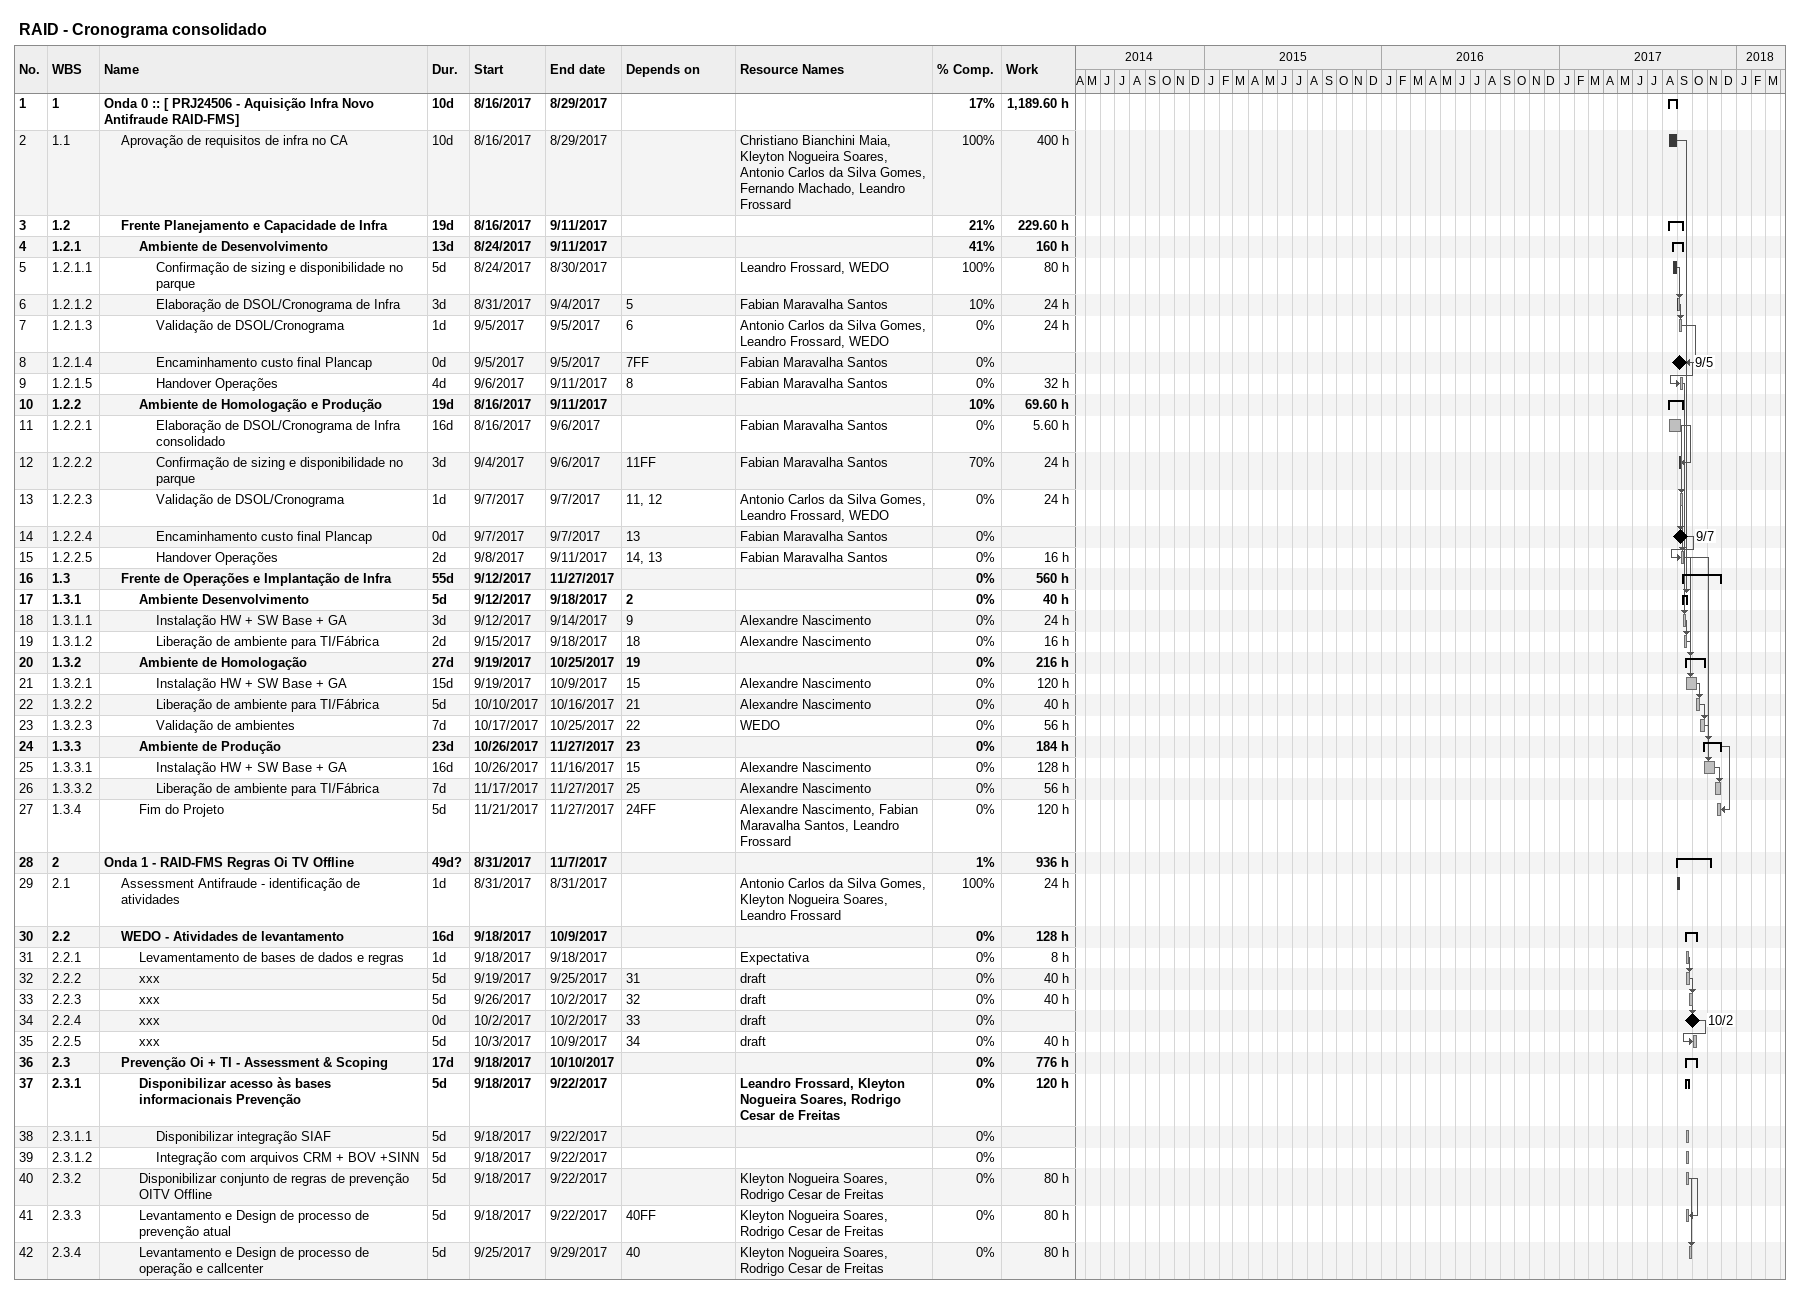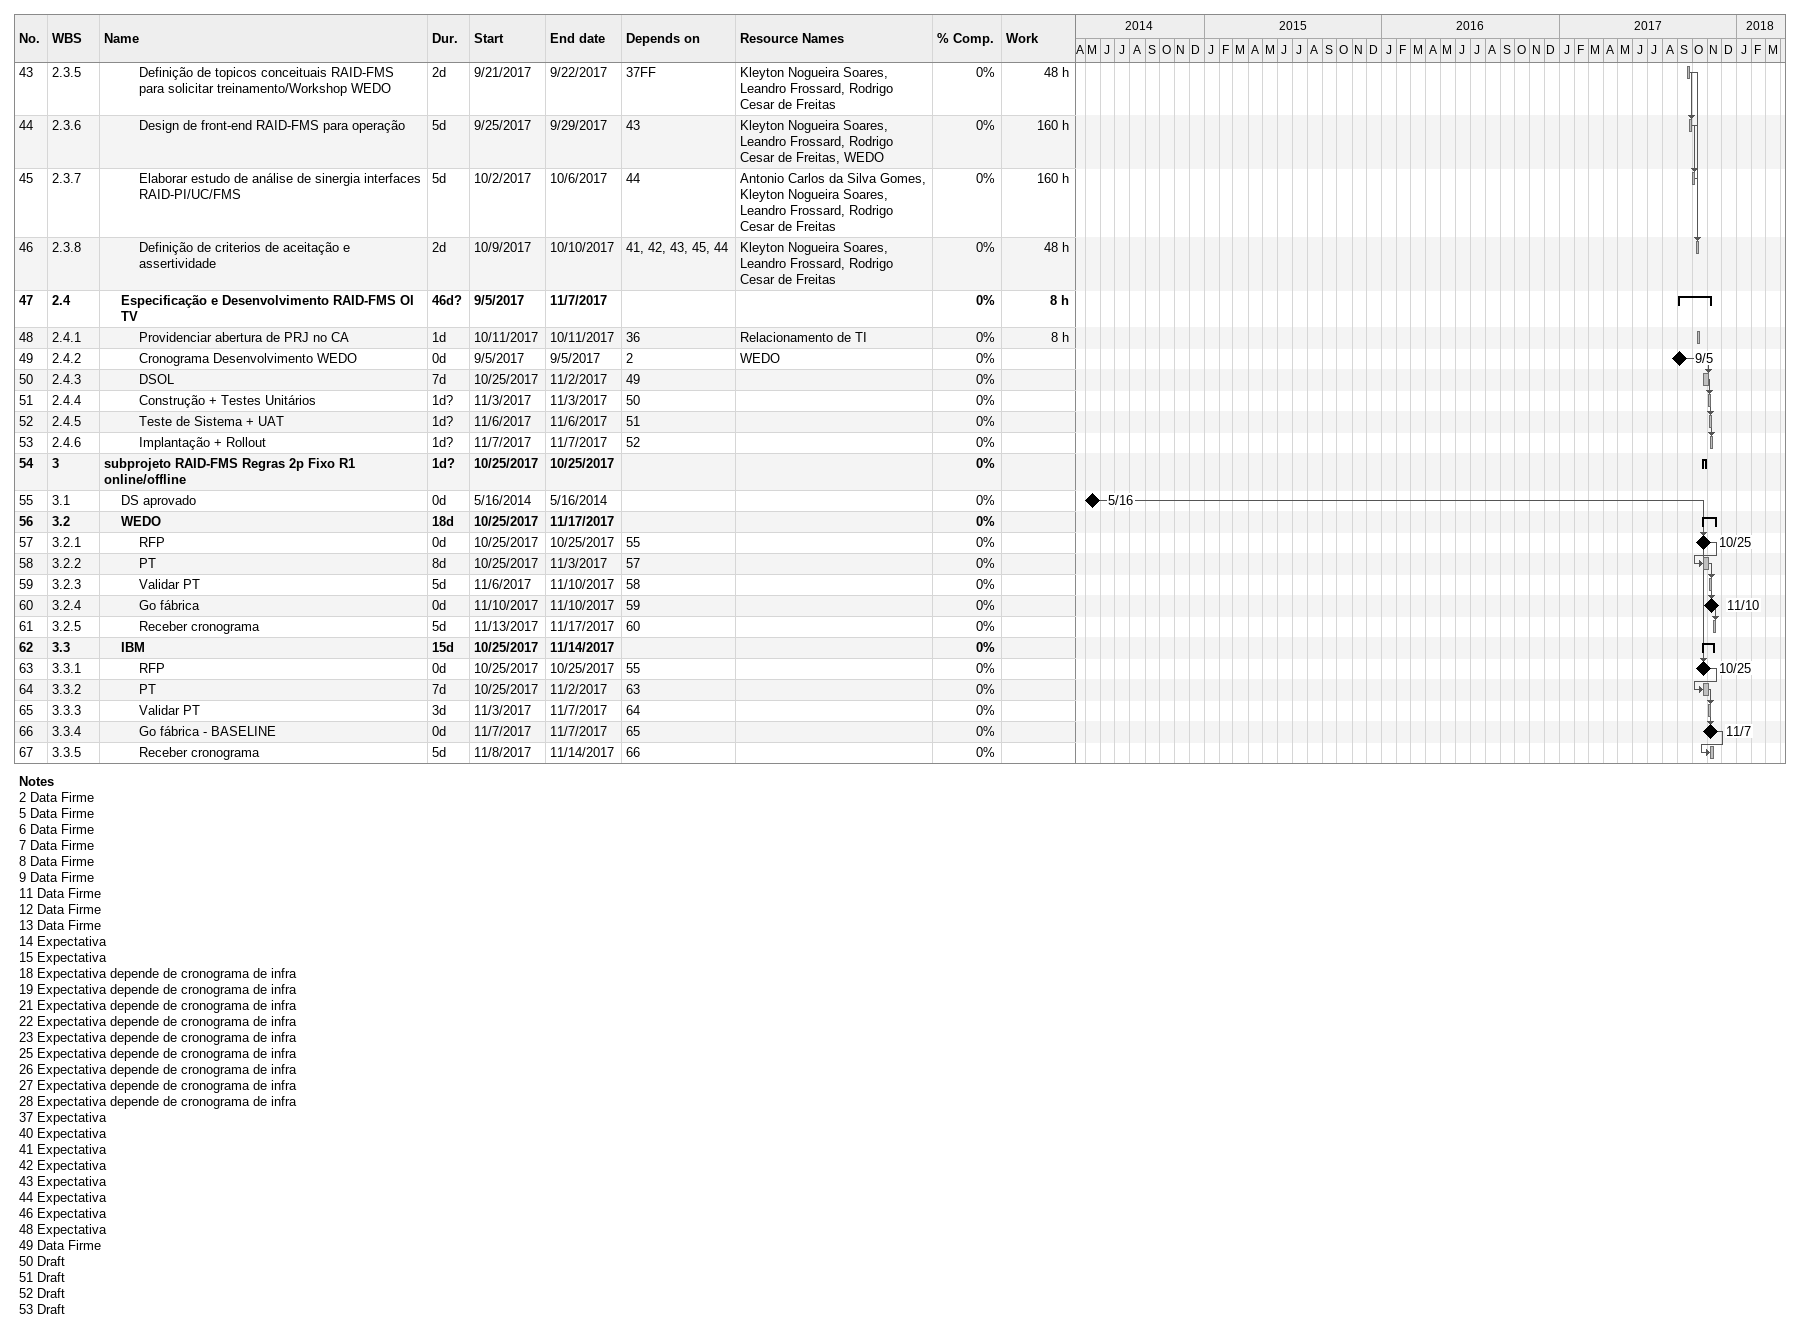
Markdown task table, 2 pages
RAID - Cronograma consolidado

| ID | WBS | Task | Duration | Start | Finish | Predecessors | Resources | % complete | Work (h) |
|---|---|---|---|---|---|---|---|---|---|
| 1 | 1 | **Onda 0 :: [ PRJ24506 - Aquisição Infra Novo Antifraude RAID-FMS]** | 10d | 2017-08-16 | 2017-08-29 |  |  | 17 | 1189.60 |
| 2 | 1.1 | Aprovação de requisitos de infra no CA | 10d | 2017-08-16 | 2017-08-29 |  | Christiano Bianchini Maia, Kleyton Nogueira Soares, Antonio Carlos da Silva Gomes, Fernando Machado, Leandro Frossard | 100 | 400 |
| 3 | 1.2 | **Frente Planejamento e Capacidade de Infra** | 19d | 2017-08-16 | 2017-09-11 |  |  | 21 | 229.60 |
| 4 | 1.2.1 | **Ambiente de Desenvolvimento** | 13d | 2017-08-24 | 2017-09-11 |  |  | 41 | 160 |
| 5 | 1.2.1.1 | Confirmação de sizing e disponibilidade no parque | 5d | 2017-08-24 | 2017-08-30 |  | Leandro Frossard, WEDO | 100 | 80 |
| 6 | 1.2.1.2 | Elaboração de DSOL/Cronograma de Infra | 3d | 2017-08-31 | 2017-09-04 | 5 | Fabian Maravalha Santos | 10 | 24 |
| 7 | 1.2.1.3 | Validação de DSOL/Cronograma | 1d | 2017-09-05 | 2017-09-05 | 6 | Antonio Carlos da Silva Gomes, Leandro Frossard, WEDO | 0 | 24 |
| 8 | 1.2.1.4 | Encaminhamento custo final Plancap | 0d | 2017-09-05 | 2017-09-05 | 7FF | Fabian Maravalha Santos | 0 |  |
| 9 | 1.2.1.5 | Handover Operações | 4d | 2017-09-06 | 2017-09-11 | 8 | Fabian Maravalha Santos | 0 | 32 |
| 10 | 1.2.2 | **Ambiente de Homologação e Produção** | 19d | 2017-08-16 | 2017-09-11 |  |  | 10 | 69.60 |
| 11 | 1.2.2.1 | Elaboração de DSOL/Cronograma de Infra consolidado | 16d | 2017-08-16 | 2017-09-06 |  | Fabian Maravalha Santos | 0 | 5.60 |
| 12 | 1.2.2.2 | Confirmação de sizing e disponibilidade no parque | 3d | 2017-09-04 | 2017-09-06 | 11FF | Fabian Maravalha Santos | 70 | 24 |
| 13 | 1.2.2.3 | Validação de DSOL/Cronograma | 1d | 2017-09-07 | 2017-09-07 | 11, 12 | Antonio Carlos da Silva Gomes, Leandro Frossard, WEDO | 0 | 24 |
| 14 | 1.2.2.4 | Encaminhamento custo final Plancap | 0d | 2017-09-07 | 2017-09-07 | 13 | Fabian Maravalha Santos | 0 |  |
| 15 | 1.2.2.5 | Handover Operações | 2d | 2017-09-08 | 2017-09-11 | 14, 13 | Fabian Maravalha Santos | 0 | 16 |
| 16 | 1.3 | **Frente de Operações e Implantação de Infra** | 55d | 2017-09-12 | 2017-11-27 |  |  | 0 | 560 |
| 17 | 1.3.1 | **Ambiente Desenvolvimento** | 5d | 2017-09-12 | 2017-09-18 | 2 |  | 0 | 40 |
| 18 | 1.3.1.1 | Instalação HW + SW Base + GA | 3d | 2017-09-12 | 2017-09-14 | 9 | Alexandre Nascimento | 0 | 24 |
| 19 | 1.3.1.2 | Liberação de ambiente para TI/Fábrica | 2d | 2017-09-15 | 2017-09-18 | 18 | Alexandre Nascimento | 0 | 16 |
| 20 | 1.3.2 | **Ambiente de Homologação** | 27d | 2017-09-19 | 2017-10-25 | 19 |  | 0 | 216 |
| 21 | 1.3.2.1 | Instalação HW + SW Base + GA | 15d | 2017-09-19 | 2017-10-09 | 15 | Alexandre Nascimento | 0 | 120 |
| 22 | 1.3.2.2 | Liberação de ambiente para TI/Fábrica | 5d | 2017-10-10 | 2017-10-16 | 21 | Alexandre Nascimento | 0 | 40 |
| 23 | 1.3.2.3 | Validação de ambientes | 7d | 2017-10-17 | 2017-10-25 | 22 | WEDO | 0 | 56 |
| 24 | 1.3.3 | **Ambiente de Produção** | 23d | 2017-10-26 | 2017-11-27 | 23 |  | 0 | 184 |
| 25 | 1.3.3.1 | Instalação HW + SW Base + GA | 16d | 2017-10-26 | 2017-11-16 | 15 | Alexandre Nascimento | 0 | 128 |
| 26 | 1.3.3.2 | Liberação de ambiente para TI/Fábrica | 7d | 2017-11-17 | 2017-11-27 | 25 | Alexandre Nascimento | 0 | 56 |
| 27 | 1.3.4 | Fim do Projeto | 5d | 2017-11-21 | 2017-11-27 | 24FF | Alexandre Nascimento, Fabian Maravalha Santos, Leandro Frossard | 0 | 120 |
| 28 | 2 | **Onda 1 - RAID-FMS Regras Oi TV Offline** | 49d? | 2017-08-31 | 2017-11-07 |  |  | 1 | 936 |
| 29 | 2.1 | Assessment Antifraude - identificação de atividades | 1d | 2017-08-31 | 2017-08-31 |  | Antonio Carlos da Silva Gomes, Kleyton Nogueira Soares, Leandro Frossard | 100 | 24 |
| 30 | 2.2 | **WEDO - Atividades de levantamento** | 16d | 2017-09-18 | 2017-10-09 |  |  | 0 | 128 |
| 31 | 2.2.1 | Levamentamento de bases de dados e regras | 1d | 2017-09-18 | 2017-09-18 |  | Expectativa | 0 | 8 |
| 32 | 2.2.2 | xxx | 5d | 2017-09-19 | 2017-09-25 | 31 | draft | 0 | 40 |
| 33 | 2.2.3 | xxx | 5d | 2017-09-26 | 2017-10-02 | 32 | draft | 0 | 40 |
| 34 | 2.2.4 | xxx | 0d | 2017-10-02 | 2017-10-02 | 33 | draft | 0 |  |
| 35 | 2.2.5 | xxx | 5d | 2017-10-03 | 2017-10-09 | 34 | draft | 0 | 40 |
| 36 | 2.3 | **Prevenção Oi + TI - Assessment & Scoping** | 17d | 2017-09-18 | 2017-10-10 |  |  | 0 | 776 |
| 37 | 2.3.1 | **Disponibilizar acesso às bases informacionais Prevenção** | 5d | 2017-09-18 | 2017-09-22 |  | Leandro Frossard, Kleyton Nogueira Soares, Rodrigo Cesar de Freitas | 0 | 120 |
| 38 | 2.3.1.1 | Disponibilizar integração SIAF | 5d | 2017-09-18 | 2017-09-22 |  |  | 0 |  |
| 39 | 2.3.1.2 | Integração com arquivos CRM + BOV +SINN | 5d | 2017-09-18 | 2017-09-22 |  |  | 0 |  |
| 40 | 2.3.2 | Disponibilizar conjunto de regras de prevenção OITV Offline | 5d | 2017-09-18 | 2017-09-22 |  | Kleyton Nogueira Soares, Rodrigo Cesar de Freitas | 0 | 80 |
| 41 | 2.3.3 | Levantamento e Design de processo de prevenção atual | 5d | 2017-09-18 | 2017-09-22 | 40FF | Kleyton Nogueira Soares, Rodrigo Cesar de Freitas | 0 | 80 |
| 42 | 2.3.4 | Levantamento e Design de processo de operação e callcenter | 5d | 2017-09-25 | 2017-09-29 | 40 | Kleyton Nogueira Soares, Rodrigo Cesar de Freitas | 0 | 80 |
| 43 | 2.3.5 | Definição de topicos conceituais RAID-FMS para solicitar treinamento/Workshop WEDO | 2d | 2017-09-21 | 2017-09-22 | 37FF | Kleyton Nogueira Soares, Leandro Frossard, Rodrigo Cesar de Freitas | 0 | 48 |
| 44 | 2.3.6 | Design de front-end RAID-FMS para operação | 5d | 2017-09-25 | 2017-09-29 | 43 | Kleyton Nogueira Soares, Leandro Frossard, Rodrigo Cesar de Freitas, WEDO | 0 | 160 |
| 45 | 2.3.7 | Elaborar estudo de análise de sinergia interfaces RAID-PI/UC/FMS | 5d | 2017-10-02 | 2017-10-06 | 44 | Antonio Carlos da Silva Gomes, Kleyton Nogueira Soares, Leandro Frossard, Rodrigo Cesar de Freitas | 0 | 160 |
| 46 | 2.3.8 | Definição de criterios de aceitação e assertividade | 2d | 2017-10-09 | 2017-10-10 | 41, 42, 43, 45, 44 | Kleyton Nogueira Soares, Leandro Frossard, Rodrigo Cesar de Freitas | 0 | 48 |
| 47 | 2.4 | **Especificação e Desenvolvimento RAID-FMS OI TV** | 46d? | 2017-09-05 | 2017-11-07 |  |  | 0 | 8 |
| 48 | 2.4.1 | Providenciar abertura de PRJ no CA | 1d | 2017-10-11 | 2017-10-11 | 36 | Relacionamento de TI | 0 | 8 |
| 49 | 2.4.2 | Cronograma Desenvolvimento WEDO | 0d | 2017-09-05 | 2017-09-05 | 2 | WEDO | 0 |  |
| 50 | 2.4.3 | DSOL | 7d | 2017-10-25 | 2017-11-02 | 49 |  | 0 |  |
| 51 | 2.4.4 | Construção + Testes Unitários | 1d? | 2017-11-03 | 2017-11-03 | 50 |  | 0 |  |
| 52 | 2.4.5 | Teste de Sistema + UAT | 1d? | 2017-11-06 | 2017-11-06 | 51 |  | 0 |  |
| 53 | 2.4.6 | Implantação + Rollout | 1d? | 2017-11-07 | 2017-11-07 | 52 |  | 0 |  |
| 54 | 3 | **subprojeto RAID-FMS Regras 2p Fixo R1 online/offline** | 1d? | 2017-10-25 | 2017-10-25 |  |  | 0 |  |
| 55 | 3.1 | DS aprovado | 0d | 2014-05-16 | 2014-05-16 |  |  | 0 |  |
| 56 | 3.2 | **WEDO** | 18d | 2017-10-25 | 2017-11-17 |  |  | 0 |  |
| 57 | 3.2.1 | RFP | 0d | 2017-10-25 | 2017-10-25 | 55 |  | 0 |  |
| 58 | 3.2.2 | PT | 8d | 2017-10-25 | 2017-11-03 | 57 |  | 0 |  |
| 59 | 3.2.3 | Validar PT | 5d | 2017-11-06 | 2017-11-10 | 58 |  | 0 |  |
| 60 | 3.2.4 | Go fábrica | 0d | 2017-11-10 | 2017-11-10 | 59 |  | 0 |  |
| 61 | 3.2.5 | Receber cronograma | 5d | 2017-11-13 | 2017-11-17 | 60 |  | 0 |  |
| 62 | 3.3 | **IBM** | 15d | 2017-10-25 | 2017-11-14 |  |  | 0 |  |
| 63 | 3.3.1 | RFP | 0d | 2017-10-25 | 2017-10-25 | 55 |  | 0 |  |
| 64 | 3.3.2 | PT | 7d | 2017-10-25 | 2017-11-02 | 63 |  | 0 |  |
| 65 | 3.3.3 | Validar PT | 3d | 2017-11-03 | 2017-11-07 | 64 |  | 0 |  |
| 66 | 3.3.4 | Go fábrica - BASELINE | 0d | 2017-11-07 | 2017-11-07 | 65 |  | 0 |  |
| 67 | 3.3.5 | Receber cronograma | 5d | 2017-11-08 | 2017-11-14 | 66 |  | 0 |  |

Notes
- 2: Data Firme
- 5: Data Firme
- 6: Data Firme
- 7: Data Firme
- 8: Data Firme
- 9: Data Firme
- 11: Data Firme
- 12: Data Firme
- 13: Data Firme
- 14: Expectativa
- 15: Expectativa
- 18: Expectativa depende de cronograma de infra
- 19: Expectativa depende de cronograma de infra
- 21: Expectativa depende de cronograma de infra
- 22: Expectativa depende de cronograma de infra
- 23: Expectativa depende de cronograma de infra
- 25: Expectativa depende de cronograma de infra
- 26: Expectativa depende de cronograma de infra
- 27: Expectativa depende de cronograma de infra
- 28: Expectativa depende de cronograma de infra
- 37: Expectativa
- 40: Expectativa
- 41: Expectativa
- 42: Expectativa
- 43: Expectativa
- 44: Expectativa
- 46: Expectativa
- 48: Expectativa
- 49: Data Firme
- 50: Draft
- 51: Draft
- 52: Draft
- 53: Draft
